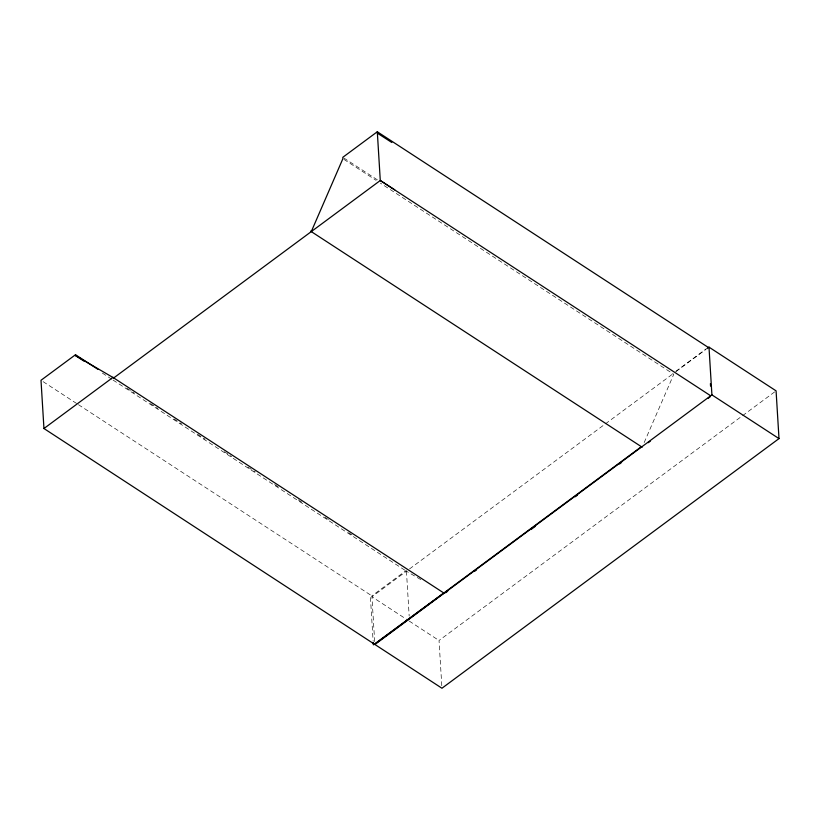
<?xml version="1.0" encoding="UTF-8"?>
<svg xmlns="http://www.w3.org/2000/svg" width="820" height="820" viewBox="0 0 820 820"><rect width="100%" height="100%" fill="white"/><g stroke="black" fill="none" stroke-linecap="round" stroke-linejoin="round"><path stroke-width="0.61" stroke-dasharray="4.1 3.07" d="M644.172 442.574L673.774 374.309L380.398 183.147M374.678 641.63L371.88 595.884L406.382 570.33M675.711 371.409L706.153 348.869M420.742 579.555L406.443 571.222L371.942 596.775L408.145 620.371M409.529 568.936L672.995 373.797M676.08 371.511L705.907 349.422M441.795 685.725L439.028 640.492L775.054 391.611M343.867 158.014L378.133 180.338M343.959 159.408L376.113 180.359M126.905 388.219L134.398 393.108M150.46 403.573L157.952 408.452M174.014 418.928L181.517 423.807M197.579 434.272L205.072 439.161M224.342 451.717L231.845 456.596M247.906 467.062L255.399 471.951M274.669 484.507L278.954 487.295M298.234 499.862L302.518 502.65M325.007 517.307L329.281 520.095M348.561 532.651L352.846 535.439M102.326 373.069L111.961 379.352M113.037 380.049L405.367 570.525M43.142 381.679L77.408 404.004M78.474 404.701L371.88 595.884M409.211 621.068L439.028 640.492M406.443 571.222L409.18 616.076M370.445 597.493L373.12 641.107"/><path stroke-width="1.23" d="M311.282 231.609L342.883 158.711L342.801 157.317L377.303 131.764L708.183 347.362M97.99 369.379L75.501 354.732L41 380.285L43.952 428.522L441.949 688.236L779 438.597L776.079 390.853L708.992 347.137L706.932 348.664M43.952 428.522L112.996 377.384L113.775 377.887M374.832 644.12L641.383 446.695M374.863 644.52L711.914 394.881L708.992 347.137M445.639 592.757L447.699 591.24M474.452 571.427L476.512 569.9M531.042 529.515L535.163 526.46M575.281 496.746L577.341 495.218M619.53 463.976L621.591 462.449M648.251 442.697L650.28 441.191M708.121 398.356L710.151 396.849M75.501 354.732L75.553 355.624L113.734 377.928L380.285 180.502L377.303 131.764M377.384 133.158L391.827 142.495M394.717 189.84L380.285 180.502L710.099 395.404M711.914 394.881L779 438.597M310.503 231.096L642.162 447.207M112.955 377.415L443.835 593.014L373.346 644.848L373.192 642.347M75.553 355.624L84.122 361.21M710.407 383.606L710.55 386.107"/></g></svg>
